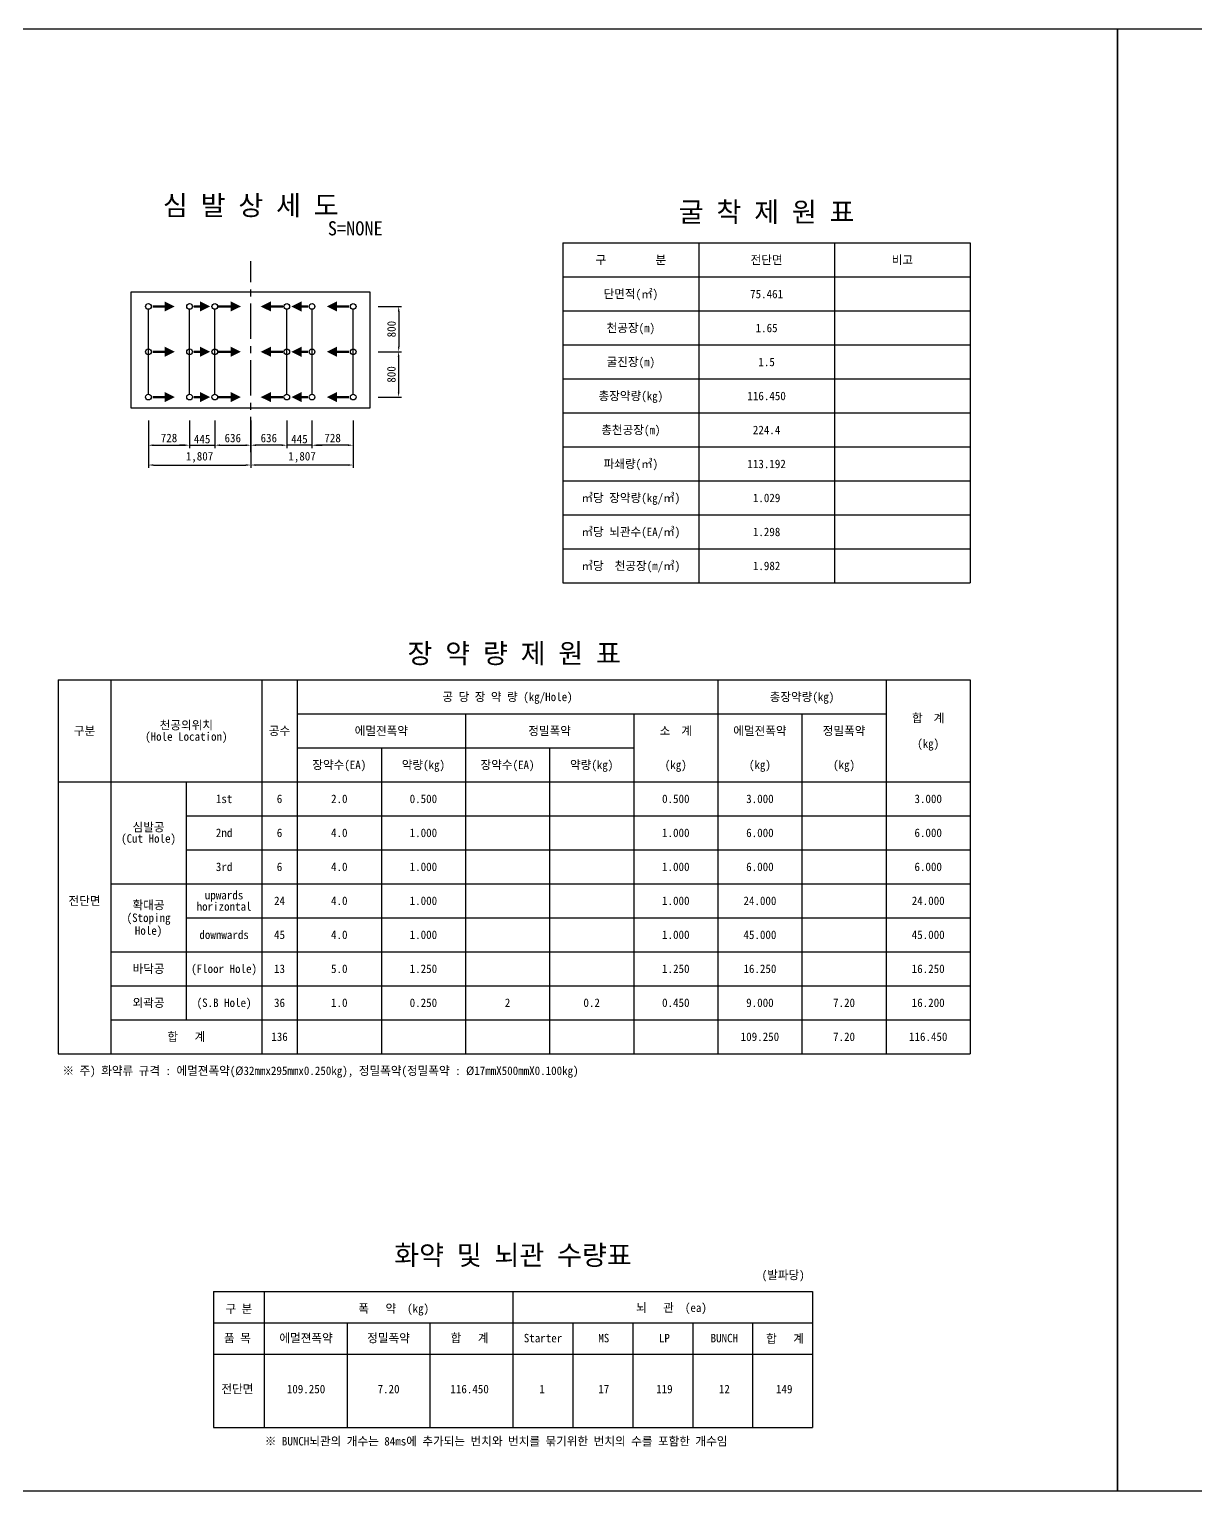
# Model space of a CAD drawing. Header units: millimetres. Extents: x -114429 to 52969, y -22900 to 28700.
# Drawn here: x -57760 to -37170, y 2900 to 28700 of the extents above; entities that cross this region are included whole.
import ezdxf
from ezdxf.enums import TextEntityAlignment as Align

# ---------------------------------------------------------------- set-up
doc = ezdxf.new("R2010")
doc.units = ezdxf.units.MM
doc.header["$LTSCALE"] = 500
doc.header["$PDMODE"] = 1
doc.linetypes.add('A-CENTR01', pattern=[2, 1.25, -0.25, 0.25, -0.25])
for name, color, linetype in [('CS-BLST', 4, 'Continuous'), ('CS-BLST-LIN1', 2, 'Continuous'), ('CS-CNTL', 1, 'A-CENTR01'), ('CS-DIMS', 1, 'Continuous'), ('CS-MISC', 2, 'Continuous'), ('CS-SYMB', 2, 'Continuous'), ('CS-TABL-LIN1', 4, 'Continuous'), ('CS-TABL-LIN2', 1, 'Continuous'), ('CS-TABL-TEX1', 6, 'Continuous'), ('CS-TABL-TEX2', 3, 'Continuous'), ('CS-TEX1', 6, 'Continuous'), ('CS-TEXT', 3, 'Continuous'), ('CX-PAPR', 2, 'Continuous')]:
    doc.layers.add(name, color=color, linetype=linetype)
doc.styles.get("Standard").update_dxf_attribs({"font": ''})
doc.styles.add('굴림체', font='')
doc.styles.get('Standard').set_extended_font_data('GulimChe')
doc.styles.get('굴림체').set_extended_font_data('GulimChe')
doc.dimstyles.new('DIM01-50', dxfattribs={"dimscale": 50, "dimtxt": 3, "dimasz": 1.8, "dimexe": 1, "dimexo": 1, "dimgap": 1, "dimtad": 1, "dimdec": 0, "dimzin": 9, "dimdsep": 46, "dimlunit": 6, "dimtxsty": '굴림체', "dimcen": 2.5, "dimclrt": 3, "dimadec": 4, "dimazin": 0, "dimtfac": 1, "dimtdec": 0, "dimtmove": 2, "dimatfit": 3, "dimfxl": 1, "dimtolj": 1, "dimtzin": 0, "dimarcsym": 0})

# ---------------------------------------------------------------- blocks, each defined once
blk = doc.blocks.new('*D117')
at = {"layer": 'CS-DIMS', "color": 0, "lineweight": -2, "transparency": 16777216}
for p, q in [((-51601, 23006), (-51190, 23006)), ((-51240, 22916), (-51240, 22296)), ((-51603, 22206), (-51190, 22206))]:
    blk.add_line(p, q, dxfattribs=at)
at = {"layer": 'CS-DIMS', "color": 0, "transparency": 16777216}
for points in [[(-51255, 22916), (-51225, 22916), (-51240, 23006)], [(-51255, 22296), (-51225, 22296), (-51240, 22206)]]:
    blk.add_solid(points, dxfattribs=at)
at = {"layer": 'Defpoints', "color": 0, "transparency": 16777216}
for p in [(-51651, 23006), (-51653, 22206), (-51240, 22206)]:
    blk.add_point(p, dxfattribs=at)
at = {"layer": 'CS-DIMS', "color": 3, "transparency": 16777216, "insert": (-51367, 22606), "char_height": 150, "attachment_point": 5, "rotation": 90, "style": '굴림체'}
blk.add_mtext('\\A1;800', dxfattribs=at)
blk = doc.blocks.new('*D118')
at = {"layer": 'CS-DIMS', "color": 0, "lineweight": -2, "transparency": 16777216}
for p, q in [((-51599, 23806), (-51188, 23806)), ((-51238, 23716), (-51238, 23096)), ((-51601, 23006), (-51188, 23006))]:
    blk.add_line(p, q, dxfattribs=at)
at = {"layer": 'CS-DIMS', "color": 0, "transparency": 16777216}
for points in [[(-51253, 23716), (-51223, 23716), (-51238, 23806)], [(-51253, 23096), (-51223, 23096), (-51238, 23006)]]:
    blk.add_solid(points, dxfattribs=at)
at = {"layer": 'Defpoints', "color": 0, "transparency": 16777216}
for p in [(-51649, 23806), (-51651, 23006), (-51238, 23006)]:
    blk.add_point(p, dxfattribs=at)
at = {"layer": 'CS-DIMS', "color": 3, "transparency": 16777216, "insert": (-51365, 23406), "char_height": 150, "attachment_point": 5, "rotation": 90, "style": '굴림체'}
blk.add_mtext('\\A1;800', dxfattribs=at)
blk = doc.blocks.new('*D119')
at = {"layer": 'CS-DIMS', "color": 0, "lineweight": -2, "transparency": 16777216}
for p, q in [((-54485, 21792), (-54485, 21307)), ((-53849, 21792), (-53849, 21307)), ((-54395, 21357), (-53939, 21357))]:
    blk.add_line(p, q, dxfattribs=at)
at = {"layer": 'CS-DIMS', "color": 0, "transparency": 16777216}
for points in [[(-54395, 21372), (-54395, 21342), (-54485, 21357)], [(-53939, 21372), (-53939, 21342), (-53849, 21357)]]:
    blk.add_solid(points, dxfattribs=at)
at = {"layer": 'Defpoints', "color": 0, "transparency": 16777216}
for p in [(-54485, 21842), (-53849, 21842), (-53849, 21357)]:
    blk.add_point(p, dxfattribs=at)
at = {"layer": 'CS-DIMS', "color": 3, "transparency": 16777216, "insert": (-54167, 21483), "char_height": 150, "attachment_point": 5, "style": '굴림체'}
blk.add_mtext('\\A1;636', dxfattribs=at)
blk = doc.blocks.new('*D120')
at = {"layer": 'CS-DIMS', "color": 0, "lineweight": -2, "transparency": 16777216}
for p, q in [((-54929, 21792), (-54929, 21307)), ((-54485, 21792), (-54485, 21307)), ((-55019, 21357), (-55109, 21357)), ((-54929, 21357), (-54485, 21357)), ((-54395, 21357), (-54305, 21357))]:
    blk.add_line(p, q, dxfattribs=at)
at = {"layer": 'CS-DIMS', "color": 0, "transparency": 16777216}
for points in [[(-55019, 21372), (-55019, 21342), (-54929, 21357)], [(-54395, 21372), (-54395, 21342), (-54485, 21357)]]:
    blk.add_solid(points, dxfattribs=at)
at = {"layer": 'Defpoints', "color": 0, "transparency": 16777216}
for p in [(-54929, 21842), (-54485, 21842), (-54485, 21357)]:
    blk.add_point(p, dxfattribs=at)
at = {"layer": 'CS-DIMS', "color": 3, "transparency": 16777216, "insert": (-54708, 21464), "char_height": 150, "attachment_point": 5, "style": '굴림체'}
blk.add_mtext('\\A1;445', dxfattribs=at)
blk = doc.blocks.new('*D121')
at = {"layer": 'CS-DIMS', "color": 0, "lineweight": -2, "transparency": 16777216}
for p, q in [((-55657, 21792), (-55657, 21307)), ((-54929, 21792), (-54929, 21307)), ((-55567, 21357), (-55019, 21357))]:
    blk.add_line(p, q, dxfattribs=at)
at = {"layer": 'CS-DIMS', "color": 0, "transparency": 16777216}
for points in [[(-55567, 21372), (-55567, 21342), (-55657, 21357)], [(-55019, 21372), (-55019, 21342), (-54929, 21357)]]:
    blk.add_solid(points, dxfattribs=at)
at = {"layer": 'Defpoints', "color": 0, "transparency": 16777216}
for p in [(-55657, 21842), (-54929, 21842), (-54929, 21357)]:
    blk.add_point(p, dxfattribs=at)
at = {"layer": 'CS-DIMS', "color": 3, "transparency": 16777216, "insert": (-55293, 21484), "char_height": 150, "attachment_point": 5, "style": '굴림체'}
blk.add_mtext('\\A1;728', dxfattribs=at)
blk = doc.blocks.new('*D122')
at = {"layer": 'CS-DIMS', "color": 0, "lineweight": -2, "transparency": 16777216}
for p, q in [((-55657, 21792), (-55657, 20957)), ((-53850, 21792), (-53850, 20957)), ((-55567, 21007), (-53940, 21007))]:
    blk.add_line(p, q, dxfattribs=at)
at = {"layer": 'CS-DIMS', "color": 0, "transparency": 16777216}
for points in [[(-55567, 21022), (-55567, 20992), (-55657, 21007)], [(-53940, 21022), (-53940, 20992), (-53850, 21007)]]:
    blk.add_solid(points, dxfattribs=at)
at = {"layer": 'Defpoints', "color": 0, "transparency": 16777216}
for p in [(-55657, 21842), (-53850, 21842), (-53850, 21007)]:
    blk.add_point(p, dxfattribs=at)
at = {"layer": 'CS-DIMS', "color": 3, "transparency": 16777216, "insert": (-54754, 21143), "char_height": 150, "attachment_point": 5, "style": '굴림체'}
blk.add_mtext('\\A1;1,807', dxfattribs=at)
blk = doc.blocks.new('*D103')
at = {"layer": 'CS-DIMS', "color": 0, "lineweight": -2, "transparency": 16777216}
for p, q in [((-53849, 21792), (-53849, 21307)), ((-53213, 21792), (-53213, 21307)), ((-53303, 21357), (-53759, 21357))]:
    blk.add_line(p, q, dxfattribs=at)
at = {"layer": 'CS-DIMS', "color": 0, "transparency": 16777216}
for points in [[(-53759, 21372), (-53759, 21342), (-53849, 21357)], [(-53303, 21372), (-53303, 21342), (-53213, 21357)]]:
    blk.add_solid(points, dxfattribs=at)
at = {"layer": 'Defpoints', "color": 0, "transparency": 16777216}
for p in [(-53849, 21842), (-53213, 21842), (-53849, 21357)]:
    blk.add_point(p, dxfattribs=at)
at = {"layer": 'CS-DIMS', "color": 3, "transparency": 16777216, "insert": (-53531, 21483), "char_height": 150, "attachment_point": 5, "style": '굴림체'}
blk.add_mtext('\\A1;636', dxfattribs=at)
blk = doc.blocks.new('*D104')
at = {"layer": 'CS-DIMS', "color": 0, "lineweight": -2, "transparency": 16777216}
for p, q in [((-53213, 21792), (-53213, 21307)), ((-52769, 21792), (-52769, 21307)), ((-53303, 21357), (-53393, 21357)), ((-52769, 21357), (-53213, 21357)), ((-52679, 21357), (-52589, 21357))]:
    blk.add_line(p, q, dxfattribs=at)
at = {"layer": 'CS-DIMS', "color": 0, "transparency": 16777216}
for points in [[(-53303, 21372), (-53303, 21342), (-53213, 21357)], [(-52679, 21372), (-52679, 21342), (-52769, 21357)]]:
    blk.add_solid(points, dxfattribs=at)
at = {"layer": 'Defpoints', "color": 0, "transparency": 16777216}
for p in [(-53213, 21842), (-52769, 21842), (-53213, 21357)]:
    blk.add_point(p, dxfattribs=at)
at = {"layer": 'CS-DIMS', "color": 3, "transparency": 16777216, "insert": (-52990, 21464), "char_height": 150, "attachment_point": 5, "style": '굴림체'}
blk.add_mtext('\\A1;445', dxfattribs=at)
blk = doc.blocks.new('*D105')
at = {"layer": 'CS-DIMS', "color": 0, "lineweight": -2, "transparency": 16777216}
for p, q in [((-52769, 21792), (-52769, 21307)), ((-52041, 21792), (-52041, 21307)), ((-52131, 21357), (-52679, 21357))]:
    blk.add_line(p, q, dxfattribs=at)
at = {"layer": 'CS-DIMS', "color": 0, "transparency": 16777216}
for points in [[(-52679, 21372), (-52679, 21342), (-52769, 21357)], [(-52131, 21372), (-52131, 21342), (-52041, 21357)]]:
    blk.add_solid(points, dxfattribs=at)
at = {"layer": 'Defpoints', "color": 0, "transparency": 16777216}
for p in [(-52769, 21842), (-52041, 21842), (-52769, 21357)]:
    blk.add_point(p, dxfattribs=at)
at = {"layer": 'CS-DIMS', "color": 3, "transparency": 16777216, "insert": (-52405, 21484), "char_height": 150, "attachment_point": 5, "style": '굴림체'}
blk.add_mtext('\\A1;728', dxfattribs=at)
blk = doc.blocks.new('*D106')
at = {"layer": 'CS-DIMS', "color": 0, "lineweight": -2, "transparency": 16777216}
for p, q in [((-53848, 21792), (-53848, 20957)), ((-52041, 21792), (-52041, 20957)), ((-52131, 21007), (-53758, 21007))]:
    blk.add_line(p, q, dxfattribs=at)
at = {"layer": 'CS-DIMS', "color": 0, "transparency": 16777216}
for points in [[(-53758, 21022), (-53758, 20992), (-53848, 21007)], [(-52131, 21022), (-52131, 20992), (-52041, 21007)]]:
    blk.add_solid(points, dxfattribs=at)
at = {"layer": 'Defpoints', "color": 0, "transparency": 16777216}
for p in [(-53848, 21842), (-52041, 21842), (-53848, 21007)]:
    blk.add_point(p, dxfattribs=at)
at = {"layer": 'CS-DIMS', "color": 3, "transparency": 16777216, "insert": (-52944, 21143), "char_height": 150, "attachment_point": 5, "style": '굴림체'}
blk.add_mtext('\\A1;1,807', dxfattribs=at)

msp = doc.modelspace()

# ---------------------------------------------------------------- linework, layer by layer
at = {"layer": 'CS-BLST'}
for centre in [(-55656.2, 23806.3), (-54929.3, 23806.3), (-54484.6, 23806.3), (-53213.5, 23806.3), (-52768.7, 23806.3), (-52041.9, 23806.3), (-55656.2, 23006.3), (-54929.3, 23006.3), (-54484.6, 23006.3), (-53213.5, 23006.3), (-52768.7, 23006.3), (-52041.9, 23006.3), (-55656.2, 22206.3), (-54929.3, 22206.3), (-54484.6, 22206.3), (-53213.5, 22206.3), (-52768.7, 22206.3), (-52041.9, 22206.3)]:
    msp.add_circle(centre, 50, dxfattribs=at)
at = {"layer": 'CS-BLST-LIN1'}
for points in [[(-55656.2, 22256.3), (-55656.2, 23756.3)], [(-54929.3, 22256.3), (-54929.3, 23756.3)], [(-54484.6, 22256.3), (-54484.6, 23756.3)], [(-53213.5, 22256.3), (-53213.5, 23756.3)], [(-52768.7, 22256.3), (-52768.7, 23756.3)], [(-52041.9, 22256.3), (-52041.9, 23756.3)]]:
    msp.add_lwpolyline(points, dxfattribs=at)
at = {"layer": 'CS-CNTL'}
msp.add_line((-53849, 21232.3), (-53849, 24603.3), dxfattribs=at)
at = {"layer": 'CS-MISC'}
msp.add_lwpolyline([(-55961.8, 24064.4), (-51746, 24064.4), (-51746, 22009.5), (-55961.8, 22009.5)], close=True, dxfattribs=at)
at = {"layer": 'CS-SYMB', "const_width": 40}
for points in [[(-55583.4, 23806.3), (-55276.9, 23806.3)], [(-54858.6, 23806.3), (-54650.1, 23806.3)], [(-54419.7, 23806.3), (-54108, 23806.3)], [(-53278.4, 23806.3), (-53590.1, 23806.3)], [(-52839.5, 23806.3), (-53048, 23806.3)], [(-52114.7, 23806.3), (-52421.2, 23806.3)], [(-55583.4, 23006.3), (-55276.9, 23006.3)], [(-54858.6, 23006.3), (-54650.1, 23006.3)], [(-54419.7, 23006.3), (-54108, 23006.3)], [(-53278.4, 23006.3), (-53590.1, 23006.3)], [(-52839.5, 23006.3), (-53048, 23006.3)], [(-52114.7, 23006.3), (-52421.2, 23006.3)], [(-55583.4, 22206.3), (-55276.9, 22206.3)], [(-54858.6, 22206.3), (-54650.1, 22206.3)], [(-54419.7, 22206.3), (-54108, 22206.3)], [(-53278.4, 22206.3), (-53590.1, 22206.3)], [(-52839.5, 22206.3), (-53048, 22206.3)], [(-52114.7, 22206.3), (-52421.2, 22206.3)]]:
    msp.add_lwpolyline(points, dxfattribs=at)
at = {"layer": 'CS-SYMB'}
for points in [[(-55191.7, 23806.3, 0, 180, 0), (-55371.7, 23806.3, 180, 180, 0)], [(-54565, 23806.3, 0, 180, 0), (-54745, 23806.3, 180, 180, 0)], [(-54022.8, 23806.3, 0, 180, 0), (-54205.5, 23806.3, 180, 180, 0)], [(-53675.3, 23806.3, 0, 180, 0), (-53492.6, 23806.3, 180, 180, 0)], [(-53133.1, 23806.3, 0, 180, 0), (-52953.1, 23806.3, 180, 180, 0)], [(-52506.4, 23806.3, 0, 180, 0), (-52326.4, 23806.3, 180, 180, 0)], [(-55191.7, 23006.3, 0, 180, 0), (-55371.7, 23006.3, 180, 180, 0)], [(-54565, 23006.3, 0, 180, 0), (-54745, 23006.3, 180, 180, 0)], [(-54022.8, 23006.3, 0, 180, 0), (-54205.5, 23006.3, 180, 180, 0)], [(-53675.3, 23006.3, 0, 180, 0), (-53492.6, 23006.3, 180, 180, 0)], [(-53133.1, 23006.3, 0, 180, 0), (-52953.1, 23006.3, 180, 180, 0)], [(-52506.4, 23006.3, 0, 180, 0), (-52326.4, 23006.3, 180, 180, 0)], [(-55191.7, 22206.3, 0, 180, 0), (-55371.7, 22206.3, 180, 180, 0)], [(-54565, 22206.3, 0, 180, 0), (-54745, 22206.3, 180, 180, 0)], [(-54022.8, 22206.3, 0, 180, 0), (-54205.5, 22206.3, 180, 180, 0)], [(-53675.3, 22206.3, 0, 180, 0), (-53492.6, 22206.3, 180, 180, 0)], [(-53133.1, 22206.3, 0, 180, 0), (-52953.1, 22206.3, 180, 180, 0)], [(-52506.4, 22206.3, 0, 180, 0), (-52326.4, 22206.3, 180, 180, 0)]]:
    msp.add_lwpolyline(points, format="xyseb", dxfattribs=at)
at = {"layer": 'CS-TABL-LIN1'}
for p, q in [((-48338.6, 24926.8), (-48338.6, 18926.8)), ((-48338.6, 24926.8), (-41150.6, 24926.8)), ((-45942.6, 24926.8), (-45942.6, 18926.8)), ((-41150.6, 24926.8), (-41150.6, 18926.8)), ((-48338.6, 24326.8), (-41150.6, 24326.8)), ((-48338.6, 18926.8), (-41150.6, 18926.8)), ((-57247.9, 17214.6), (-57247.9, 10614.6)), ((-57247.9, 17214.6), (-41149.9, 17214.6)), ((-53653.9, 17214.6), (-53653.9, 10614.6)), ((-41149.9, 17214.6), (-41149.9, 10614.6)), ((-57247.9, 15414.6), (-41149.9, 15414.6)), ((-57247.9, 10614.6), (-41149.9, 10614.6)), ((-54509, 6416.4), (-43934.5, 6416.4)), ((-54509, 5309.4), (-43934.5, 5309.4)), ((-54509, 4016.4), (-43934.5, 4016.4))]:
    msp.add_line(p, q, dxfattribs=at)
for points in [[(-54509, 6416.4), (-54509, 4016.4)], [(-53614, 6416.4), (-53614, 4016.4)], [(-43934.5, 6416.4), (-43934.5, 4016.4)]]:
    msp.add_lwpolyline(points, dxfattribs=at)
at = {"layer": 'CS-TABL-LIN2'}
for p, q in [((-43546.6, 24926.8), (-43546.6, 18926.8)), ((-48338.6, 23726.8), (-41150.6, 23726.8)), ((-48338.6, 23126.8), (-41150.6, 23126.8)), ((-48338.6, 22526.8), (-41150.6, 22526.8)), ((-48338.6, 21926.8), (-41150.6, 21926.8)), ((-48338.6, 21326.8), (-41150.6, 21326.8)), ((-48338.6, 20726.8), (-41150.6, 20726.8)), ((-48338.6, 20126.8), (-41150.6, 20126.8)), ((-48338.6, 19526.8), (-41150.6, 19526.8)), ((-56319.9, 17214.6), (-56319.9, 10614.6)), ((-53029.9, 17214.6), (-53029.9, 10614.6)), ((-45604.9, 17214.6), (-45604.9, 10614.6)), ((-42634.9, 17214.6), (-42634.9, 10614.6)), ((-53029.9, 16614.6), (-42634.9, 16614.6)), ((-50059.9, 16614.6), (-50059.9, 10614.6)), ((-47089.9, 16614.6), (-47089.9, 10614.6)), ((-44119.9, 16614.6), (-44119.9, 10614.6)), ((-53029.9, 16014.6), (-47089.9, 16014.6)), ((-51544.9, 16014.6), (-51544.9, 10614.6)), ((-48574.9, 16014.6), (-48574.9, 10614.6)), ((-54986.9, 15414.6), (-54986.9, 11214.6)), ((-54986.9, 14814.6), (-41149.9, 14814.6)), ((-54986.9, 14214.6), (-41149.9, 14214.6)), ((-56319.9, 13614.6), (-41149.9, 13614.6)), ((-54986.9, 13014.6), (-41149.9, 13014.6)), ((-56319.9, 12414.6), (-41149.9, 12414.6)), ((-56319.9, 11814.6), (-41149.9, 11814.6)), ((-56319.9, 11214.6), (-41149.9, 11214.6)), ((-54509, 5862.2), (-43934.5, 5862.2))]:
    msp.add_line(p, q, dxfattribs=at)
for points in [[(-49221.5, 6416.4), (-49221.5, 4016.4)], [(-52150, 5862.2), (-52150, 4016.4)], [(-50686, 5862.2), (-50686, 4016.4)], [(-48164, 5862.2), (-48164, 4016.4)], [(-47106.5, 5862.2), (-47106.5, 4016.4)], [(-46049, 5862.2), (-46049, 4016.4)], [(-44991.5, 5862.2), (-44991.5, 4016.4)]]:
    msp.add_lwpolyline(points, dxfattribs=at)
at = {"layer": 'CX-PAPR'}
for points in [[(-78350, 2900), (-38550, 2900), (-38550, 28700), (-78350, 28700)], [(-38550, 2900), (1250, 2900), (1250, 28700), (-38550, 28700)]]:
    msp.add_lwpolyline(points, close=True, dxfattribs=at)

# ---------------------------------------------------------------- texts
at = {"layer": 'CS-TABL-TEX1'}
for s, p in [('구         분', (-47140.6, 24626.8)), ('전단면', (-44744.6, 24626.8)), ('비고', (-42348.6, 24626.8)), ('단면적(㎡)', (-47140.6, 24026.8)), ('천공장(m)', (-47140.6, 23426.8)), ('굴진장(m)', (-47140.6, 22826.8)), ('총장약량(kg)', (-47140.6, 22226.8)), ('총천공장(m)', (-47140.6, 21626.8)), ('파쇄량(㎥)', (-47140.6, 21026.8)), ('㎥당 장약량(kg/㎥)', (-47140.6, 20426.8)), ('㎥당 뇌관수(EA/㎥)', (-47140.6, 19826.8)), ('㎥당  천공장(m/㎥)', (-47140.6, 19226.8)), ('공 당 장 약 량 (kg/Hole)', (-49317.4, 16914.6)), ('총장약량(kg)', (-44119.9, 16914.6)), ('합  계', (-41892.4, 16539.6)), ('구분', (-56783.9, 16314.6)), ('(Hole Location)', (-54986.9, 16214.6)), ('천공의위치', (-54986.9, 16414.6)), ('공수', (-53341.9, 16314.6)), ('에멀젼폭약', (-51544.9, 16314.6)), ('정밀폭약', (-48574.9, 16314.6)), ('소  계', (-46347.4, 16314.6)), ('에멀젼폭약', (-44862.4, 16314.6)), ('정밀폭약', (-43377.4, 16314.6)), ('(kg)', (-41892.4, 16089.6)), ('장약수(EA)', (-52287.4, 15714.6)), ('약량(kg)', (-50802.4, 15714.6)), ('장약수(EA)', (-49317.4, 15714.6)), ('약량(kg)', (-47832.4, 15714.6)), ('(kg)', (-46347.4, 15714.6)), ('(kg)', (-44862.4, 15714.6)), ('(kg)', (-43377.4, 15714.6)), ('1st', (-54320.4, 15114.6)), ('심발공', (-55653.4, 14614.6)), ('(Cut Hole)', (-55653.4, 14414.6)), ('2nd', (-54320.4, 14514.6)), ('3rd', (-54320.4, 13914.6)), ('upwards', (-54320.4, 13414.6)), ('전단면', (-56783.9, 13314.6)), ('확대공', (-55653.4, 13239.6)), ('horizontal', (-54320.4, 13214.6)), ('(Stoping', (-55653.4, 13014.6)), ('Hole)', (-55653.4, 12789.6)), ('downwards', (-54320.4, 12714.6)), ('바닥공', (-55653.4, 12114.6)), ('(Floor Hole)', (-54320.4, 12114.6)), ('외곽공', (-55653.4, 11514.6)), ('(S.B Hole)', (-54320.4, 11514.6)), ('합   계', (-54986.9, 10914.6))]:
    msp.add_text(s, height=150, dxfattribs=at).set_placement(p, align=Align.MIDDLE_CENTER)
for s, p in [('구 분', (-54059.5, 6037.6)), ('폭   약  (kg)', (-51326.6, 6042)), ('뇌   관  (ea)', (-46423.4, 6057.4)), ('품 목', (-54085.1, 5520.2)), ('에멀젼폭약', (-52874.2, 5520.2)), ('정밀폭약', (-51417.2, 5520.2)), ('합   계', (-49987.3, 5520.2)), ('합   계', (-44419.6, 5510.3)), ('Starter', (-48691.2, 5520.2)), ('MS', (-47618.7, 5520.2)), ('LP', (-46549, 5520.2)), ('BUNCH', (-45490.3, 5520.2)), ('전단면', (-54085.1, 4620.5))]:
    msp.add_text(s, height=150, dxfattribs=at).set_placement(p, align=Align.CENTER)
at = {"layer": 'CS-TABL-TEX2', "style": '굴림체'}
for s, p in [('75.461', (-44744.6, 24026.8)), ('1.65', (-44744.6, 23426.8)), ('1.5', (-44744.6, 22826.8)), ('116.450', (-44744.6, 22226.8)), ('224.4', (-44744.6, 21626.8)), ('113.192', (-44744.6, 21026.8)), ('1.029', (-44744.6, 20426.8)), ('1.298', (-44744.6, 19826.8)), ('1.982', (-44744.6, 19226.8)), ('6', (-53341.9, 15114.6)), ('2.0', (-52287.4, 15114.6)), ('0.500', (-50802.4, 15114.6)), ('0.500', (-46347.4, 15114.6)), ('3.000', (-44862.4, 15114.6)), ('3.000', (-41892.4, 15114.6)), ('6', (-53341.9, 14514.6)), ('4.0', (-52287.4, 14514.6)), ('1.000', (-50802.4, 14514.6)), ('1.000', (-46347.4, 14514.6)), ('6.000', (-44862.4, 14514.6)), ('6.000', (-41892.4, 14514.6)), ('6', (-53341.9, 13914.6)), ('4.0', (-52287.4, 13914.6)), ('1.000', (-50802.4, 13914.6)), ('1.000', (-46347.4, 13914.6)), ('6.000', (-44862.4, 13914.6)), ('6.000', (-41892.4, 13914.6)), ('24', (-53341.9, 13314.6)), ('4.0', (-52287.4, 13314.6)), ('1.000', (-50802.4, 13314.6)), ('1.000', (-46347.4, 13314.6)), ('24.000', (-44862.4, 13314.6)), ('24.000', (-41892.4, 13314.6)), ('45', (-53341.9, 12714.6)), ('4.0', (-52287.4, 12714.6)), ('1.000', (-50802.4, 12714.6)), ('1.000', (-46347.4, 12714.6)), ('45.000', (-44862.4, 12714.6)), ('45.000', (-41892.4, 12714.6)), ('13', (-53341.9, 12114.6)), ('5.0', (-52287.4, 12114.6)), ('1.250', (-50802.4, 12114.6)), ('1.250', (-46347.4, 12114.6)), ('16.250', (-44862.4, 12114.6)), ('16.250', (-41892.4, 12114.6)), ('36', (-53341.9, 11514.6)), ('1.0', (-52287.4, 11514.6)), ('0.250', (-50802.4, 11514.6)), ('2', (-49317.4, 11514.6)), ('0.2', (-47832.4, 11514.6)), ('0.450', (-46347.4, 11514.6)), ('9.000', (-44862.4, 11514.6)), ('7.20', (-43377.4, 11514.6)), ('16.200', (-41892.4, 11514.6)), ('136', (-53341.9, 10914.6)), ('109.250', (-44862.4, 10914.6)), ('7.20', (-43377.4, 10914.6)), ('116.450', (-41892.4, 10914.6)), ('(발파당)', (-44451.9, 6707.8))]:
    msp.add_text(s, height=150, dxfattribs=at).set_placement(p, align=Align.MIDDLE_CENTER)
msp.add_text('※ 주) 화약류 규격 : 에멀젼폭약(Ø32mmx295mmx0.250kg), 정밀폭약(정밀폭약 : Ø17mmX500mmX0.100kg)', height=150, dxfattribs=at).set_placement((-57172.9, 10314.6), align=Align.MIDDLE_LEFT)
for s, p in [('109.250', (-52874.2, 4620.5)), ('7.20', (-51417.2, 4620.5)), ('116.450', (-49987.3, 4620.5)), ('1', (-48706.4, 4620.5)), ('17', (-47618.7, 4620.5)), ('119', (-46549, 4620.5)), ('12', (-45490.3, 4620.5)), ('149', (-44433.3, 4620.5)), ('※ BUNCH뇌관의 개수는 84ms에 추가되는 번치와 번치를 묶기위한 번치의 수를 포함한 개수임 ', (-49470.4, 3699.6))]:
    msp.add_text(s, height=150, dxfattribs=at).set_placement(p, align=Align.CENTER)
at = {"layer": 'CS-TEX1', "style": '굴림체'}
for s, p in [('심 발 상 세 도', (-53849, 25595.4)), ('굴 착 제 원 표', (-44744.6, 25478.9)), ('장 약 량 제 원 표', (-49198.9, 17686.7)), ('화약 및 뇌관 수량표', (-49221.8, 7064.1))]:
    msp.add_text(s, height=350, dxfattribs=at).set_placement(p, align=Align.MIDDLE)
at = {"layer": 'CS-TEXT', "style": '굴림체'}
msp.add_text('S=NONE', height=250, dxfattribs=at).set_placement((-52489.5, 25060.6))

# ---------------------------------------------------------------- dimensions: what is measured, and where the dimension line sits
at = {"layer": 'CS-DIMS'}
for base, p1, p2, angle, picture, middle in [((-51237.9, 23006.3), (-51648.9, 23806.3), (-51650.9, 23006.3), 90, '*D118', (-51364.6, 23406.3)), ((-51239.9, 22206.3), (-51650.9, 23006.3), (-51652.9, 22206.3), 90, '*D117', (-51366.6, 22606.3)), ((-53849.0479, 21356.7261), (-53213.4836, 21842.4456), (-53849.0479, 21842.4456), 180, '*D103', (-53531.2658, 21483.4215)), ((-53848, 21006.8), (-52040.9, 21842.4), (-53848, 21842.4), 180, '*D106', (-52944.4, 21143)), ((-52768.7, 21356.7), (-52040.9, 21842.4), (-52768.7, 21842.4), 180, '*D105', (-52404.8, 21483.6))]:
    dim = msp.add_linear_dim(base=base, p1=p1, p2=p2, angle=angle, dimstyle='DIM01-50', dxfattribs=at)
    dim.commit()
    dim.dimension.update_dxf_attribs({"geometry": picture, "text_midpoint": middle})
for base, p1, p2, picture, middle in [((-54929.3, 21356.7), (-55657.2, 21842.4), (-54929.3, 21842.4), '*D121', (-55293.3, 21483.6)), ((-53850.1, 21006.8), (-55657.2, 21842.4), (-53850.1, 21842.4), '*D122', (-54753.7, 21143)), ((-53849, 21356.7), (-54484.6, 21842.4), (-53849, 21842.4), '*D119', (-54166.8, 21483.4))]:
    dim = msp.add_linear_dim(base=base, p1=p1, p2=p2, dimstyle='DIM01-50', dxfattribs=at)
    dim.commit()
    dim.dimension.update_dxf_attribs({"geometry": picture, "text_midpoint": middle})
dim = msp.add_linear_dim(base=(-54484.6, 21356.7), p1=(-54929.3, 21842.4), p2=(-54484.6, 21842.4), dimstyle='DIM01-50', dxfattribs=at)
dim.commit()
dim.dimension.update_dxf_attribs({"geometry": '*D120', "text_midpoint": (-54708.4, 21464), "dimtype": 160})
dim = msp.add_linear_dim(base=(-53213.5, 21356.7), p1=(-52768.7, 21842.4), p2=(-53213.5, 21842.4), angle=180, dimstyle='DIM01-50', dxfattribs=at)
dim.commit()
dim.dimension.update_dxf_attribs({"geometry": '*D104', "text_midpoint": (-52989.7, 21464), "dimtype": 160})

doc.saveas('drawing.dxf')
